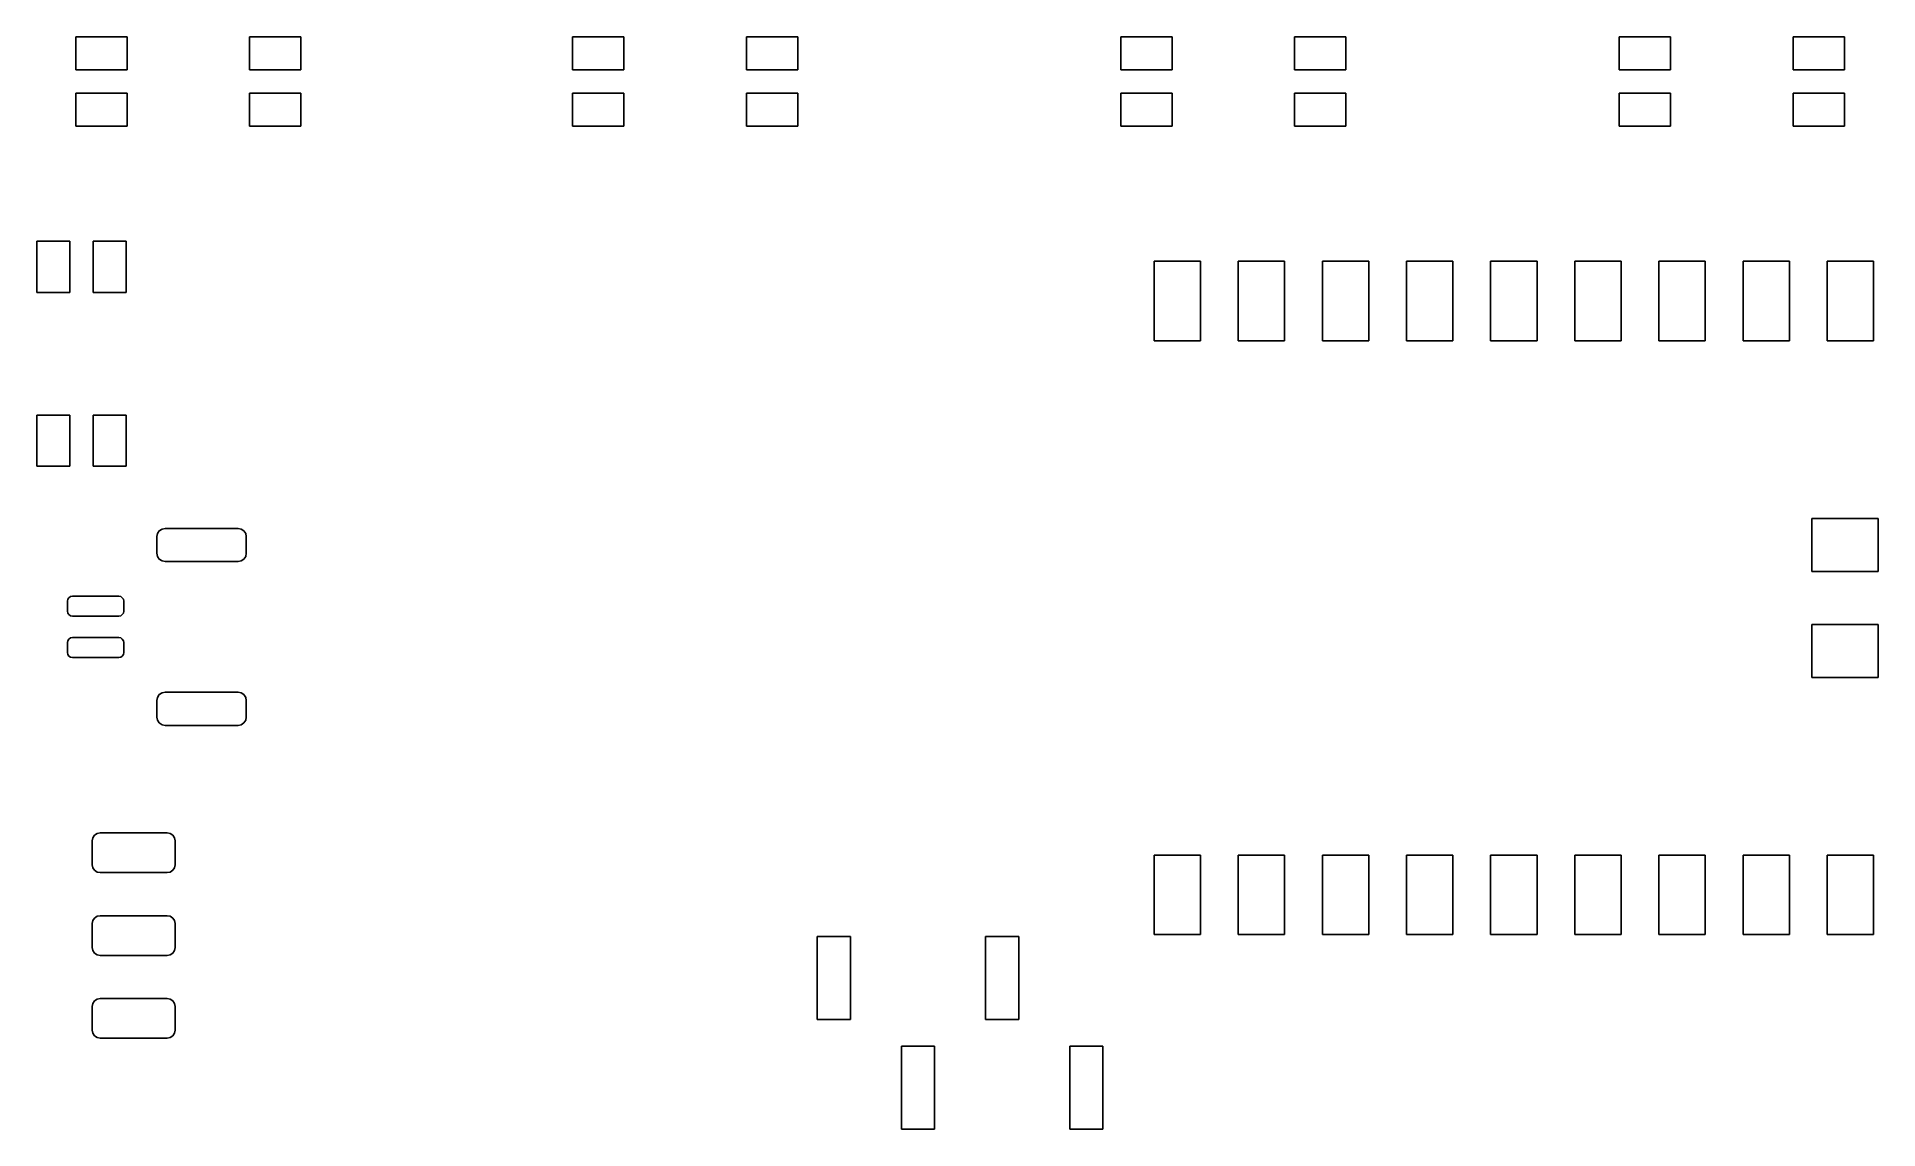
# Model space of a CAD drawing. Extents: x 174.1 to 229.7, y -102.4 to -69.5.
import ezdxf

# ---------------------------------------------------------------- set-up
doc = ezdxf.new("R2010")
doc.units = 0
doc.layers.add('BLACK', color=7, linetype='CONTINUOUS')

msp = doc.modelspace()

# ---------------------------------------------------------------- linework, layer by layer
at = {"layer": 'BLACK', "linetype": 'CONTINUOUS'}
for p, q in [((175.3, -70.45), (175.3, -69.45)), ((175.3, -69.45), (176.85, -69.45)), ((176.85, -69.45), (176.85, -70.45)), ((180.55, -70.45), (180.55, -69.45)), ((180.55, -69.45), (182.1, -69.45)), ((182.1, -69.45), (182.1, -70.45)), ((190.3, -70.45), (190.3, -69.45)), ((190.3, -69.45), (191.85, -69.45)), ((191.85, -69.45), (191.85, -70.45)), ((195.55, -70.45), (195.55, -69.45)), ((195.55, -69.45), (197.1, -69.45)), ((197.1, -69.45), (197.1, -70.45)), ((206.85, -70.45), (206.85, -69.45)), ((206.85, -69.45), (208.4, -69.45)), ((208.4, -69.45), (208.4, -70.45)), ((212.1, -70.45), (212.1, -69.45)), ((212.1, -69.45), (213.65, -69.45)), ((213.65, -69.45), (213.65, -70.45)), ((221.9, -70.45), (221.9, -69.45)), ((221.9, -69.45), (223.45, -69.45)), ((223.45, -69.45), (223.45, -70.45)), ((227.15, -70.45), (227.15, -69.45)), ((227.15, -69.45), (228.7, -69.45)), ((228.7, -69.45), (228.7, -70.45)), ((176.85, -70.45), (175.3, -70.45)), ((182.1, -70.45), (180.55, -70.45)), ((191.85, -70.45), (190.3, -70.45)), ((197.1, -70.45), (195.55, -70.45)), ((208.4, -70.45), (206.85, -70.45)), ((213.65, -70.45), (212.1, -70.45)), ((223.45, -70.45), (221.9, -70.45)), ((228.7, -70.45), (227.15, -70.45)), ((175.3, -72.15), (175.3, -71.15)), ((175.3, -71.15), (176.85, -71.15)), ((176.85, -71.15), (176.85, -72.15)), ((180.55, -72.15), (180.55, -71.15)), ((180.55, -71.15), (182.1, -71.15)), ((182.1, -71.15), (182.1, -72.15)), ((190.3, -72.15), (190.3, -71.15)), ((190.3, -71.15), (191.85, -71.15)), ((191.85, -71.15), (191.85, -72.15)), ((195.55, -72.15), (195.55, -71.15)), ((195.55, -71.15), (197.1, -71.15)), ((197.1, -71.15), (197.1, -72.15)), ((206.85, -72.15), (206.85, -71.15)), ((206.85, -71.15), (208.4, -71.15)), ((208.4, -71.15), (208.4, -72.15)), ((212.1, -72.15), (212.1, -71.15)), ((212.1, -71.15), (213.65, -71.15)), ((213.65, -71.15), (213.65, -72.15)), ((221.9, -72.15), (221.9, -71.15)), ((221.9, -71.15), (223.45, -71.15)), ((223.45, -71.15), (223.45, -72.15)), ((227.15, -72.15), (227.15, -71.15)), ((227.15, -71.15), (228.7, -71.15)), ((228.7, -71.15), (228.7, -72.15)), ((176.85, -72.15), (175.3, -72.15)), ((182.1, -72.15), (180.55, -72.15)), ((191.85, -72.15), (190.3, -72.15)), ((197.1, -72.15), (195.55, -72.15)), ((208.4, -72.15), (206.85, -72.15)), ((213.65, -72.15), (212.1, -72.15)), ((223.45, -72.15), (221.9, -72.15)), ((228.7, -72.15), (227.15, -72.15)), ((174.125, -77.175), (174.125, -75.625)), ((174.125, -75.625), (175.125, -75.625)), ((175.125, -75.625), (175.125, -77.175)), ((175.825, -77.175), (175.825, -75.625)), ((175.825, -75.625), (176.825, -75.625)), ((176.825, -75.625), (176.825, -77.175)), ((207.86, -78.63), (207.86, -76.23)), ((207.86, -76.23), (209.26, -76.23)), ((209.26, -76.23), (209.26, -78.63)), ((210.4, -78.63), (210.4, -76.23)), ((210.4, -76.23), (211.8, -76.23)), ((211.8, -76.23), (211.8, -78.63)), ((212.94, -78.63), (212.94, -76.23)), ((212.94, -76.23), (214.34, -76.23)), ((214.34, -76.23), (214.34, -78.63)), ((215.48, -78.63), (215.48, -76.23)), ((215.48, -76.23), (216.88, -76.23)), ((216.88, -76.23), (216.88, -78.63)), ((218.02, -78.63), (218.02, -76.23)), ((218.02, -76.23), (219.42, -76.23)), ((219.42, -76.23), (219.42, -78.63)), ((220.56, -78.63), (220.56, -76.23)), ((220.56, -76.23), (221.96, -76.23)), ((221.96, -76.23), (221.96, -78.63)), ((223.1, -78.63), (223.1, -76.23)), ((223.1, -76.23), (224.5, -76.23)), ((224.5, -76.23), (224.5, -78.63)), ((225.64, -78.63), (225.64, -76.23)), ((225.64, -76.23), (227.04, -76.23)), ((227.04, -76.23), (227.04, -78.63)), ((228.18, -78.63), (228.18, -76.23)), ((228.18, -76.23), (229.58, -76.23)), ((229.58, -76.23), (229.58, -78.63)), ((175.125, -77.175), (174.125, -77.175)), ((176.825, -77.175), (175.825, -77.175)), ((209.26, -78.63), (207.86, -78.63)), ((211.8, -78.63), (210.4, -78.63)), ((214.34, -78.63), (212.94, -78.63)), ((216.88, -78.63), (215.48, -78.63)), ((219.42, -78.63), (218.02, -78.63)), ((221.96, -78.63), (220.56, -78.63)), ((224.5, -78.63), (223.1, -78.63)), ((227.04, -78.63), (225.64, -78.63)), ((229.58, -78.63), (228.18, -78.63)), ((174.125, -82.425), (174.125, -80.875)), ((174.125, -80.875), (175.125, -80.875)), ((175.125, -80.875), (175.125, -82.425)), ((175.825, -82.425), (175.825, -80.875)), ((175.825, -80.875), (176.825, -80.875)), ((176.825, -80.875), (176.825, -82.425)), ((175.125, -82.425), (174.125, -82.425)), ((176.825, -82.425), (175.825, -82.425)), ((177.75, -84.55), (177.76903, -84.454329)), ((177.76903, -84.454329), (177.823223, -84.373223)), ((177.823223, -84.373223), (177.904329, -84.31903)), ((177.904329, -84.31903), (178, -84.3)), ((178, -84.3), (180.2, -84.3)), ((180.2, -84.3), (180.295671, -84.31903)), ((180.295671, -84.31903), (180.376777, -84.373223)), ((180.376777, -84.373223), (180.43097, -84.454329)), ((180.43097, -84.454329), (180.45, -84.55)), ((227.72, -85.6), (227.72, -84)), ((227.72, -84), (229.72, -84)), ((229.72, -84), (229.72, -85.6)), ((177.75, -85.05), (177.75, -84.55)), ((177.76903, -85.145671), (177.75, -85.05)), ((180.45, -85.05), (180.43097, -85.145671)), ((180.45, -84.55), (180.45, -85.05)), ((177.823223, -85.226777), (177.76903, -85.145671)), ((177.904329, -85.28097), (177.823223, -85.226777)), ((178, -85.3), (177.904329, -85.28097)), ((180.2, -85.3), (178, -85.3)), ((180.295671, -85.28097), (180.2, -85.3)), ((180.376777, -85.226777), (180.295671, -85.28097)), ((180.43097, -85.145671), (180.376777, -85.226777)), ((229.72, -85.6), (227.72, -85.6)), ((175.05, -86.5), (175.061418, -86.442597)), ((175.05, -86.8), (175.05, -86.5)), ((175.061418, -86.442597), (175.093934, -86.393934)), ((175.093934, -86.393934), (175.142597, -86.361418)), ((175.142597, -86.361418), (175.2, -86.35)), ((175.2, -86.35), (176.6, -86.35)), ((176.6, -86.35), (176.657403, -86.361418)), ((176.657403, -86.361418), (176.706066, -86.393934)), ((176.706066, -86.393934), (176.738582, -86.442597)), ((176.738582, -86.442597), (176.75, -86.5)), ((176.75, -86.5), (176.75, -86.8)), ((175.061418, -86.857403), (175.05, -86.8)), ((175.093934, -86.906066), (175.061418, -86.857403)), ((175.142597, -86.938582), (175.093934, -86.906066)), ((175.2, -86.95), (175.142597, -86.938582)), ((176.6, -86.95), (175.2, -86.95)), ((176.657403, -86.938582), (176.6, -86.95)), ((176.706066, -86.906066), (176.657403, -86.938582)), ((176.738582, -86.857403), (176.706066, -86.906066)), ((176.75, -86.8), (176.738582, -86.857403)), ((227.72, -88.8), (227.72, -87.2)), ((227.72, -87.2), (229.72, -87.2)), ((229.72, -87.2), (229.72, -88.8)), ((175.05, -87.75), (175.061418, -87.692597)), ((175.05, -88.05), (175.05, -87.75)), ((175.061418, -87.692597), (175.093934, -87.643934)), ((175.093934, -87.643934), (175.142597, -87.611418)), ((175.142597, -87.611418), (175.2, -87.6)), ((175.2, -87.6), (176.6, -87.6)), ((176.6, -87.6), (176.657403, -87.611418)), ((176.657403, -87.611418), (176.706066, -87.643934)), ((176.706066, -87.643934), (176.738582, -87.692597)), ((176.738582, -87.692597), (176.75, -87.75)), ((176.75, -87.75), (176.75, -88.05)), ((175.061418, -88.107403), (175.05, -88.05)), ((175.093934, -88.156066), (175.061418, -88.107403)), ((175.142597, -88.188582), (175.093934, -88.156066)), ((175.2, -88.2), (175.142597, -88.188582)), ((176.6, -88.2), (175.2, -88.2)), ((176.657403, -88.188582), (176.6, -88.2)), ((176.706066, -88.156066), (176.657403, -88.188582)), ((176.738582, -88.107403), (176.706066, -88.156066)), ((176.75, -88.05), (176.738582, -88.107403)), ((229.72, -88.8), (227.72, -88.8)), ((177.75, -89.5), (177.76903, -89.404329)), ((177.75, -90), (177.75, -89.5)), ((177.76903, -89.404329), (177.823223, -89.323223)), ((177.823223, -89.323223), (177.904329, -89.26903)), ((177.904329, -89.26903), (178, -89.25)), ((178, -89.25), (180.2, -89.25)), ((180.2, -89.25), (180.295671, -89.26903)), ((180.295671, -89.26903), (180.376777, -89.323223)), ((180.376777, -89.323223), (180.43097, -89.404329)), ((180.43097, -89.404329), (180.45, -89.5)), ((180.45, -89.5), (180.45, -90)), ((177.76903, -90.095671), (177.75, -90)), ((180.45, -90), (180.43097, -90.095671)), ((177.823223, -90.176777), (177.76903, -90.095671)), ((177.904329, -90.23097), (177.823223, -90.176777)), ((178, -90.25), (177.904329, -90.23097)), ((180.2, -90.25), (178, -90.25)), ((180.295671, -90.23097), (180.2, -90.25)), ((180.376777, -90.176777), (180.295671, -90.23097)), ((180.43097, -90.095671), (180.376777, -90.176777)), ((175.8, -93.74), (175.818269, -93.648156)), ((175.8, -94.46), (175.8, -93.74)), ((175.818269, -93.648156), (175.870294, -93.570294)), ((175.870294, -93.570294), (175.948156, -93.518269)), ((175.948156, -93.518269), (176.04, -93.5)), ((176.04, -93.5), (178.06, -93.5)), ((178.06, -93.5), (178.151844, -93.518269)), ((178.151844, -93.518269), (178.229706, -93.570294)), ((178.229706, -93.570294), (178.281731, -93.648156)), ((178.281731, -93.648156), (178.3, -93.74)), ((178.3, -93.74), (178.3, -94.46)), ((175.818269, -94.551844), (175.8, -94.46)), ((178.3, -94.46), (178.281731, -94.551844)), ((207.86, -96.57), (207.86, -94.17)), ((207.86, -94.17), (209.26, -94.17)), ((209.26, -94.17), (209.26, -96.57)), ((210.4, -96.57), (210.4, -94.17)), ((210.4, -94.17), (211.8, -94.17)), ((211.8, -94.17), (211.8, -96.57)), ((212.94, -96.57), (212.94, -94.17)), ((212.94, -94.17), (214.34, -94.17)), ((214.34, -94.17), (214.34, -96.57)), ((215.48, -96.57), (215.48, -94.17)), ((215.48, -94.17), (216.88, -94.17)), ((216.88, -94.17), (216.88, -96.57)), ((218.02, -96.57), (218.02, -94.17)), ((218.02, -94.17), (219.42, -94.17)), ((219.42, -94.17), (219.42, -96.57)), ((220.56, -96.57), (220.56, -94.17)), ((220.56, -94.17), (221.96, -94.17)), ((221.96, -94.17), (221.96, -96.57)), ((223.1, -96.57), (223.1, -94.17)), ((223.1, -94.17), (224.5, -94.17)), ((224.5, -94.17), (224.5, -96.57)), ((225.64, -96.57), (225.64, -94.17)), ((225.64, -94.17), (227.04, -94.17)), ((227.04, -94.17), (227.04, -96.57)), ((228.18, -96.57), (228.18, -94.17)), ((228.18, -94.17), (229.58, -94.17)), ((229.58, -94.17), (229.58, -96.57)), ((175.870294, -94.629706), (175.818269, -94.551844)), ((175.948156, -94.681731), (175.870294, -94.629706)), ((176.04, -94.7), (175.948156, -94.681731)), ((178.06, -94.7), (176.04, -94.7)), ((178.151844, -94.681731), (178.06, -94.7)), ((178.229706, -94.629706), (178.151844, -94.681731)), ((178.281731, -94.551844), (178.229706, -94.629706)), ((175.8, -96.24), (175.818269, -96.148156)), ((175.818269, -96.148156), (175.870294, -96.070294)), ((175.870294, -96.070294), (175.948156, -96.018269)), ((175.948156, -96.018269), (176.04, -96)), ((176.04, -96), (178.06, -96)), ((178.06, -96), (178.151844, -96.018269)), ((178.151844, -96.018269), (178.229706, -96.070294)), ((178.229706, -96.070294), (178.281731, -96.148156)), ((178.281731, -96.148156), (178.3, -96.24)), ((175.8, -96.96), (175.8, -96.24)), ((178.3, -96.24), (178.3, -96.96)), ((197.69, -99.14), (197.69, -96.63)), ((197.69, -96.63), (198.69, -96.63)), ((198.69, -96.63), (198.69, -99.14)), ((202.77, -99.14), (202.77, -96.63)), ((202.77, -96.63), (203.77, -96.63)), ((203.77, -96.63), (203.77, -99.14)), ((209.26, -96.57), (207.86, -96.57)), ((211.8, -96.57), (210.4, -96.57)), ((214.34, -96.57), (212.94, -96.57)), ((216.88, -96.57), (215.48, -96.57)), ((219.42, -96.57), (218.02, -96.57)), ((221.96, -96.57), (220.56, -96.57)), ((224.5, -96.57), (223.1, -96.57)), ((227.04, -96.57), (225.64, -96.57)), ((229.58, -96.57), (228.18, -96.57)), ((175.818269, -97.051844), (175.8, -96.96)), ((175.870294, -97.129706), (175.818269, -97.051844)), ((175.948156, -97.181731), (175.870294, -97.129706)), ((176.04, -97.2), (175.948156, -97.181731)), ((178.06, -97.2), (176.04, -97.2)), ((178.151844, -97.181731), (178.06, -97.2)), ((178.229706, -97.129706), (178.151844, -97.181731)), ((178.281731, -97.051844), (178.229706, -97.129706)), ((178.3, -96.96), (178.281731, -97.051844)), ((175.8, -98.74), (175.818269, -98.648156)), ((175.8, -99.46), (175.8, -98.74)), ((175.818269, -98.648156), (175.870294, -98.570294)), ((175.870294, -98.570294), (175.948156, -98.518269)), ((175.948156, -98.518269), (176.04, -98.5)), ((176.04, -98.5), (178.06, -98.5)), ((178.06, -98.5), (178.151844, -98.518269)), ((178.151844, -98.518269), (178.229706, -98.570294)), ((178.229706, -98.570294), (178.281731, -98.648156)), ((178.281731, -98.648156), (178.3, -98.74)), ((178.3, -98.74), (178.3, -99.46)), ((175.818269, -99.551844), (175.8, -99.46)), ((178.3, -99.46), (178.281731, -99.551844)), ((198.69, -99.14), (197.69, -99.14)), ((203.77, -99.14), (202.77, -99.14)), ((175.870294, -99.629706), (175.818269, -99.551844)), ((175.948156, -99.681731), (175.870294, -99.629706)), ((176.04, -99.7), (175.948156, -99.681731)), ((178.06, -99.7), (176.04, -99.7)), ((178.151844, -99.681731), (178.06, -99.7)), ((178.229706, -99.629706), (178.151844, -99.681731)), ((178.281731, -99.551844), (178.229706, -99.629706)), ((200.23, -102.45), (200.23, -99.94)), ((200.23, -99.94), (201.23, -99.94)), ((201.23, -99.94), (201.23, -102.45)), ((205.31, -102.45), (205.31, -99.94)), ((205.31, -99.94), (206.31, -99.94)), ((206.31, -99.94), (206.31, -102.45)), ((201.23, -102.45), (200.23, -102.45)), ((206.31, -102.45), (205.31, -102.45))]:
    msp.add_line(p, q, dxfattribs=at)

doc.saveas('drawing.dxf')
